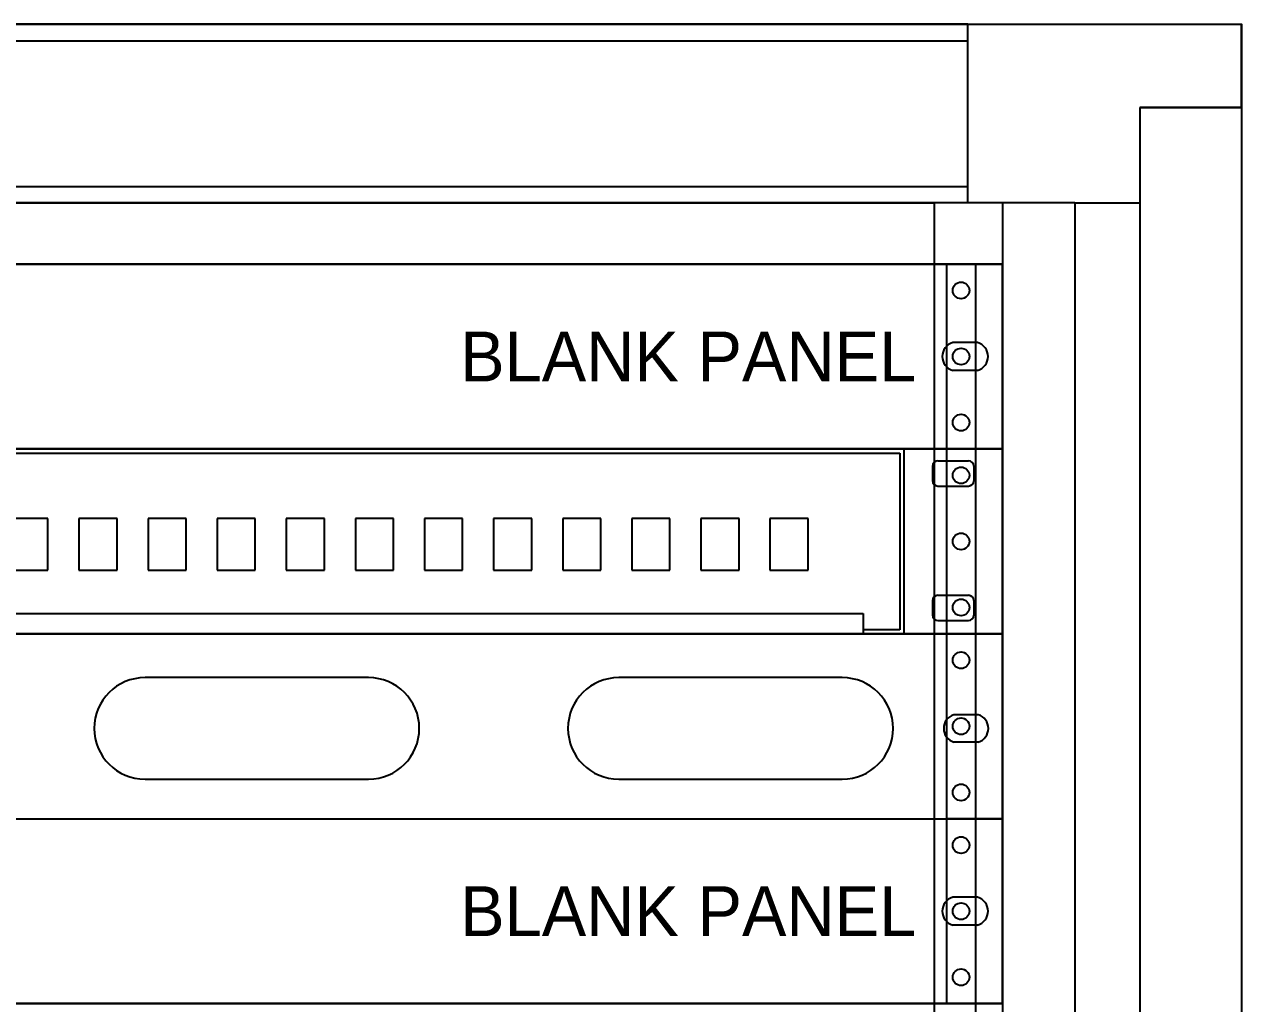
# Model space of a CAD drawing. Header units: millimetres. Extents: x 0 to 84100, y 0 to 29700.
# Drawn here: x 50273 to 52030, y 22100 to 23514 of the extents above; entities that cross this region are included whole.
import ezdxf
from ezdxf.enums import TextEntityAlignment as Align

# ---------------------------------------------------------------- set-up
doc = ezdxf.new("R2010")
doc.units = ezdxf.units.MM
doc.header["$LTSCALE"] = 1000
doc.layers.add('KEC-TEXT', color=6, linetype='Continuous')
doc.styles.add('나눔고딕', font='')
doc.styles.get('나눔고딕').set_extended_font_data('나눔고딕')

# ---------------------------------------------------------------- blocks, each defined once
blk = doc.blocks.new('RACK_36U')
at = {"color": 0}
for p, q in [((0, 1800), (600, 1800)), ((534.15, 1800), (65.85, 1800)), ((534.15, 1757), (534.15, 1800)), ((534.15, 1765.71), (534.15, 1799.91)), ((600, 1780), (600, 1800)), ((65.85, 1796), (534.15, 1796)), ((534.15, 1762.8), (534.15, 1792.8)), ((575.5, 1780), (575.5, 91.6)), ((575.5, 1780), (600, 1780)), ((600, 1780), (575.5, 1780)), ((600, 1780), (600, 91.6)), ((534.15, 1760.91), (65.85, 1760.91)), ((534.15, 1757), (65.85, 1757)), ((65.85, 1757), (526.05, 1757)), ((526.05, 1757), (526.05, 129.3)), ((559.85, 1757), (534.15, 1757)), ((542.5, 1757), (542.5, 129.3)), ((559.85, 1757), (575.5, 1757)), ((559.85, 1757), (559.85, 129.3)), ((542.5, 1742.3), (57.5, 1742.3)), ((529, 1742.3), (536, 1742.3)), ((536, 1742.3), (536, 140.3)), ((529, 1697.8), (536, 1697.8)), ((529, 1653.3), (536, 1653.3)), ((529, 1608.8), (536, 1608.8))]:
    blk.add_line(p, q, dxfattribs=at)
for points in [[(0, 1800), (600, 1800), (600, 71.6), (0, 71.6)], [(542.5, 1742.3), (529, 1742.3), (529, 1697.8), (542.5, 1697.8)], [(542.5, 1697.8), (529, 1697.8), (529, 1653.3), (542.5, 1653.3)], [(542.5, 1653.3), (529, 1653.3), (529, 1608.8), (542.5, 1608.8)], [(542.5, 1608.8), (529, 1608.8), (529, 1564.3), (542.5, 1564.3)]]:
    blk.add_lwpolyline(points, close=True, dxfattribs=at)
for centre in [(532.5, 1735.95), (532.5, 1720.05), (532.5, 1704.15), (532.5, 1691.45), (532.5, 1675.55), (532.5, 1659.65), (532.5, 1646.95), (532.5, 1631.05), (532.5, 1615.15), (532.5, 1602.45), (532.5, 1586.55), (532.5, 1570.65)]:
    blk.add_circle(centre, 2, dxfattribs=at)
blk = doc.blocks.new('ENTRY PANEL')
at = {"color": 0}
for p, q in [((0, 44.5), (485, 44.5)), ((485, 44.5), (485, 0)), ((332.48, 33.96), (278.73, 33.96)), ((446.43, 33.96), (392.68, 33.96)), ((479.14, 25.02), (473.27, 25.02)), ((479.14, 18.47), (473.27, 18.47)), ((278.73, 9.53), (332.48, 9.53)), ((392.68, 9.53), (446.43, 9.53)), ((0, 0), (485, 0))]:
    blk.add_line(p, q, dxfattribs=at)
for centre, radius, start, end in [((278.73, 21.74), 12.22, 90, 270), ((332.48, 21.74), 12.22, 270, 90), ((392.68, 21.74), 12.22, 90, 270), ((446.43, 21.74), 12.22, 270, 90), ((474.25, 21.74), 3.42, 106.6015, 253.3985), ((478.16, 21.74), 3.42, 286.6015, 73.3985)]:
    blk.add_arc(centre, radius, start, end, dxfattribs=at)
blk = doc.blocks.new('*U33')
at = {"color": 0}
for p, q in [((0, 44.5), (485, 44.5)), ((485, 44.5), (485, 0)), ((479, 25.6), (473, 25.6)), ((479, 18.9), (473, 18.9)), ((0, 0), (485, 0))]:
    blk.add_line(p, q, dxfattribs=at)
blk.add_lwpolyline([(0, 44.5), (485, 44.5), (485, 0), (0, 0)], close=True, dxfattribs=at)
for centre, start, end in [((474, 22.25), 106.6015, 253.3985), ((478, 22.25), 286.6015, 73.3985)]:
    blk.add_arc(centre, 3.5, start, end, dxfattribs=at)
at = {"color": 0, "style": '나눔고딕'}
blk.add_text('BLANK PANEL', height=12, dxfattribs=at).set_placement((464.23, 22.25), align=Align.MIDDLE_RIGHT)
blk = doc.blocks.new('12CORE')
at = {"color": 0}
for p, q in [((461.23, 44.5), (461.23, 0)), ((485, 0), (485, 44.5)), ((24.74, 43.52), (460.26, 43.52)), ((460.26, 43.52), (460.26, 0.98)), ((469.4, 41.63), (476.83, 41.63)), ((468.14, 40.38), (468.14, 36.83)), ((478.08, 40.38), (478.08, 36.83)), ((469.4, 35.57), (476.83, 35.57)), ((255.39, 27.8), (246.22, 27.8)), ((255.39, 15.32), (255.39, 27.8)), ((262.84, 27.8), (262.84, 15.32)), ((272.01, 27.8), (262.84, 27.8)), ((272.01, 15.32), (272.01, 27.8)), ((279.46, 27.8), (279.46, 15.32)), ((288.63, 27.8), (279.46, 27.8)), ((288.63, 15.32), (288.63, 27.8)), ((296.09, 27.8), (296.09, 15.32)), ((305.25, 27.8), (296.09, 27.8)), ((305.25, 15.32), (305.25, 27.8)), ((312.71, 27.8), (312.71, 15.32)), ((321.88, 27.8), (312.71, 27.8)), ((321.88, 15.32), (321.88, 27.8)), ((329.33, 27.8), (329.33, 15.32)), ((338.5, 27.8), (329.33, 27.8)), ((338.5, 15.32), (338.5, 27.8)), ((345.95, 27.8), (345.95, 15.32)), ((355.12, 27.8), (345.95, 27.8)), ((355.12, 15.32), (355.12, 27.8)), ((362.57, 27.8), (362.57, 15.32)), ((371.74, 27.8), (362.57, 27.8)), ((371.74, 15.32), (371.74, 27.8)), ((379.19, 27.8), (379.19, 15.32)), ((388.36, 27.8), (379.19, 27.8)), ((388.36, 15.32), (388.36, 27.8)), ((395.81, 27.8), (395.81, 15.32)), ((404.98, 27.8), (395.81, 27.8)), ((404.98, 15.32), (404.98, 27.8)), ((412.43, 27.8), (412.43, 15.32)), ((421.6, 27.8), (412.43, 27.8)), ((421.6, 15.32), (421.6, 27.8)), ((429.05, 27.8), (429.05, 15.32)), ((438.22, 27.8), (429.05, 27.8)), ((438.22, 15.32), (438.22, 27.8)), ((246.22, 15.32), (255.39, 15.32)), ((262.84, 15.32), (272.01, 15.32)), ((279.46, 15.32), (288.63, 15.32)), ((296.09, 15.32), (305.25, 15.32)), ((312.71, 15.32), (321.88, 15.32)), ((329.33, 15.32), (338.5, 15.32)), ((345.95, 15.32), (355.12, 15.32)), ((362.57, 15.32), (371.74, 15.32)), ((379.19, 15.32), (388.36, 15.32)), ((395.81, 15.32), (404.98, 15.32)), ((412.43, 15.32), (421.6, 15.32)), ((429.05, 15.32), (438.22, 15.32)), ((469.4, 9.27), (476.83, 9.27)), ((468.14, 8.02), (468.14, 4.47)), ((478.08, 8.02), (478.08, 4.47)), ((33.52, 4.88), (451.48, 4.88)), ((451.48, 4.88), (451.48, 0)), ((469.4, 3.22), (476.83, 3.22)), ((460.26, 0.98), (451.48, 0.98))]:
    blk.add_line(p, q, dxfattribs=at)
blk.add_lwpolyline([(0, 44.5), (485, 44.5), (485, 0), (0, 0)], close=True, dxfattribs=at)
for centre, start, end in [((469.4, 40.38), 90, 180), ((476.83, 40.38), 0, 90), ((469.4, 36.83), 180, 270), ((476.83, 36.83), 270, 0), ((469.4, 8.02), 90, 180), ((476.83, 8.02), 0, 90), ((469.4, 4.47), 180, 270), ((476.83, 4.47), 270, 0)]:
    blk.add_arc(centre, 1.25, start, end, dxfattribs=at)

msp = doc.modelspace()

# ---------------------------------------------------------------- block references
at = {"layer": 'KEC-TEXT', "color": 6, "xscale": 6, "yscale": 6, "zscale": 6}
for name, p in [('RACK_36U', (48430, 12713.8)), ('*U33', (48775, 22900.6)), ('12CORE', (48775, 22633.6)), ('ENTRY PANEL', (48775, 22366.6)), ('*U33', (48775, 22099.6))]:
    msp.add_blockref(name, p, dxfattribs=at)

doc.saveas('drawing.dxf')
